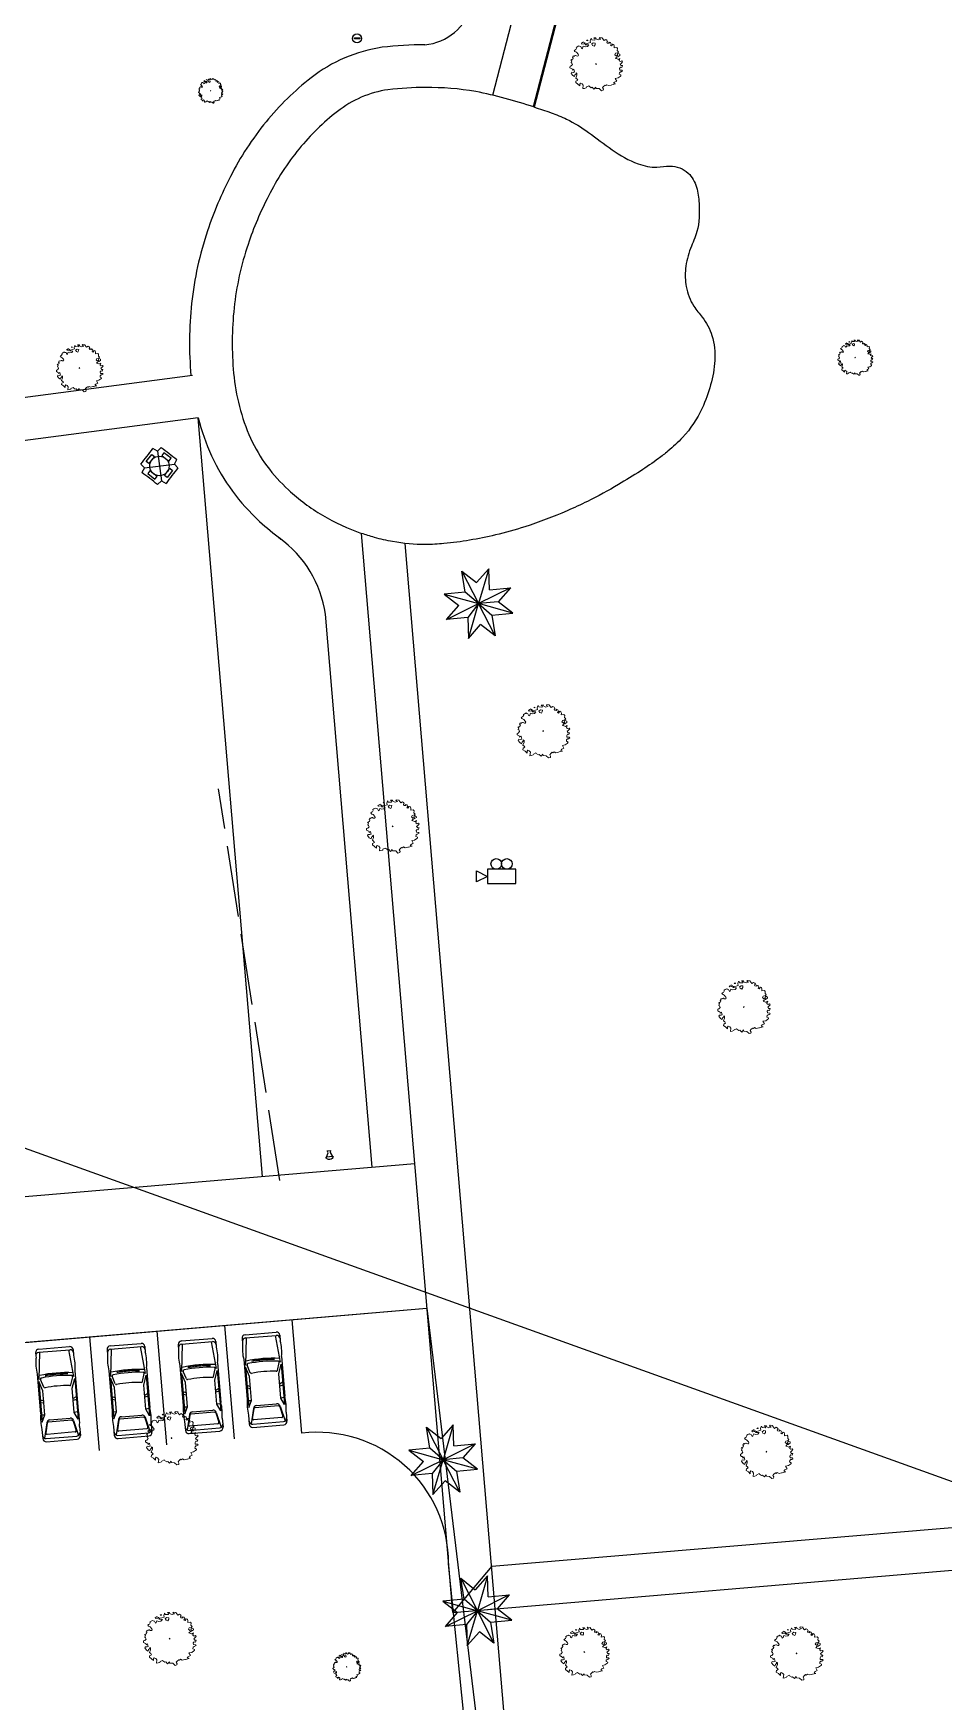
# Model space of a CAD drawing. Extents: x 2080 to 102394, y 2071 to 93424.
# Drawn here: x 82233 to 83767, y 76766 to 79577 of the extents above; entities that cross this region are included whole.
import ezdxf

# ---------------------------------------------------------------- set-up
doc = ezdxf.new("R2010")
doc.units = 0
doc.header["$LTSCALE"] = 20
doc.header["$MEASUREMENT"] = 0
doc.linetypes.add('ACAD_ISO02W100', pattern=[15, 12, -3])
for name, color, linetype, lineweight in [('camera', 11, 'Continuous', 13), ('fence', 13, 'FENCELINE2', 40), ('Mango tree', 96, 'Continuous', 5), ('sappotta', 114, 'Continuous', 5)]:
    doc.layers.add(name, color=color, linetype=linetype, lineweight=lineweight)
doc.layers.add('correct', color=230, linetype='Continuous', plot=False)
doc.layers.add('patta duplicate', color=230, linetype='Continuous', plot=False)
for name, color, linetype in [('ELEC', 11, 'Continuous'), ('proposed tree', 3, 'Continuous'), ('VEHICLES', 6, 'Continuous')]:
    doc.layers.add(name, color=color, linetype=linetype)
doc.linetypes.add('FENCELINE2', pattern='A,0.25,-0.1,[132,ltypeshp.shx,S=0.1,R=0,X=-0.1,Y=0],-0.1,1', length=1.45)

# ---------------------------------------------------------------- blocks, each defined once
blk = doc.blocks.new('NEEM')
at = {"layer": 'sappotta', "linetype": 'Continuous'}
for p, q in [((-0.783, 0.757), (-0.83, 0.729)), ((-0.83, 0.729), (-0.826, 0.714)), ((-0.826, 0.714), (-0.818, 0.692)), ((-0.749, 0.774), (-0.783, 0.757)), ((-0.717, 0.789), (-0.749, 0.774)), ((-0.689, 0.772), (-0.717, 0.789)), ((-0.638, 0.758), (-0.689, 0.772)), ((-0.598, 0.672), (-0.638, 0.758)), ((-0.517, 0.963), (-0.614, 0.901)), ((-0.614, 0.901), (-0.589, 0.87)), ((-0.589, 0.87), (-0.494, 0.884)), ((-0.533, 0.776), (-0.562, 0.699)), ((-0.452, 0.75), (-0.533, 0.776)), ((-0.521, 0.945), (-0.521, 0.945)), ((-0.449, 0.913), (-0.521, 0.945)), ((-0.494, 0.884), (-0.449, 0.913)), ((-0.415, 0.884), (-0.459, 0.839)), ((-0.459, 0.839), (-0.303, 0.837)), ((-0.361, 0.762), (-0.452, 0.75)), ((-0.32, 0.906), (-0.415, 0.884)), ((-0.359, 1.043), (-0.396, 1.016)), ((-0.396, 1.016), (-0.345, 1.011)), ((-0.303, 0.837), (-0.361, 0.762)), ((-0.345, 1.011), (-0.34, 1.039)), ((-0.23, 0.935), (-0.32, 0.906)), ((-0.213, 1.092), (-0.242, 1.007)), ((-0.242, 1.007), (-0.23, 0.935)), ((-0.191, 1.099), (-0.213, 1.092)), ((-0.177, 1.048), (-0.191, 1.099)), ((-0.043, 1.039), (-0.177, 1.048)), ((-0.108, 0.922), (-0.177, 0.872)), ((-0.177, 0.872), (-0.139, 0.809)), ((-0.139, 0.809), (-0.067, 0.78)), ((-0.027, 0.908), (-0.108, 0.922)), ((0.003, 1.132), (-0.083, 1.127)), ((-0.083, 1.127), (-0.023, 1.083)), ((-0.067, 0.78), (-0.034, 0.839)), ((-0.023, 1.083), (-0.043, 1.039)), ((-0.034, 0.839), (-0.027, 0.908)), ((0.03, 1.077), (0.003, 1.132)), ((0.114, 1.043), (0.03, 1.077)), ((0.216, 1.072), (0.114, 1.043)), ((0.162, 1.144), (0.142, 1.112)), ((0.142, 1.112), (0.216, 1.072)), ((0.283, 1.13), (0.162, 1.144)), ((0.267, 1.123), (0.283, 1.13)), ((0.351, 1.016), (0.267, 1.123)), ((0.421, 1.063), (0.351, 1.016)), ((0.473, 1.03), (0.421, 1.063)), ((0.472, 0.942), (0.501, 0.982)), ((0.483, 0.908), (0.472, 0.942)), ((0.501, 0.982), (0.473, 1.03)), ((0.581, 0.9), (0.483, 0.908)), ((0.551, 0.95), (0.581, 0.9)), ((0.627, 0.928), (0.551, 0.95)), ((0.616, 0.806), (0.654, 0.87)), ((0.66, 0.788), (0.616, 0.806)), ((0.654, 0.87), (0.627, 0.928)), ((0.715, 0.86), (0.66, 0.788)), ((0.762, 0.844), (0.715, 0.86)), ((0.783, 0.779), (0.762, 0.844)), ((0.776, 0.704), (0.783, 0.779)), ((0.888, 0.723), (0.776, 0.704)), ((0.924, 0.679), (0.888, 0.723)), ((-1.023, 0.208), (-1.062, 0.182)), ((-1.062, 0.182), (-1.02, 0.162)), ((-1.02, 0.162), (-1.049, 0.084)), ((-1.049, 0.084), (-1.017, 0.059)), ((-0.978, 0.229), (-1.023, 0.208)), ((-1.017, 0.059), (-0.991, -0.002)), ((-0.96, 0.366), (-0.994, 0.31)), ((-0.994, 0.31), (-0.961, 0.275)), ((-0.961, 0.275), (-0.978, 0.229)), ((-0.935, 0.345), (-0.96, 0.366)), ((-0.908, 0.372), (-0.935, 0.345)), ((-0.892, 0.613), (-0.923, 0.594)), ((-0.923, 0.594), (-0.895, 0.555)), ((-0.87, 0.389), (-0.908, 0.372)), ((-0.895, 0.555), (-0.868, 0.54)), ((-0.85, 0.638), (-0.892, 0.613)), ((-0.846, 0.386), (-0.87, 0.389)), ((-0.868, 0.54), (-0.818, 0.517)), ((-0.818, 0.692), (-0.85, 0.638)), ((-0.821, 0.367), (-0.846, 0.386)), ((-0.788, 0.359), (-0.821, 0.367)), ((-0.818, 0.517), (-0.752, 0.44)), ((-0.757, 0.361), (-0.788, 0.359)), ((-0.735, 0.394), (-0.757, 0.361)), ((-0.752, 0.44), (-0.735, 0.394)), ((-0.562, 0.699), (-0.598, 0.672)), ((0.02, 0.041), (-0.009, 0.024)), ((-0.009, 0.024), (0, 0)), ((0, 0), (0.014, 0.011)), ((0.014, 0.011), (0.027, 0.031)), ((0.804, 0.415), (0.84, 0.475)), ((0.86, 0.367), (0.804, 0.415)), ((0.829, 0.259), (0.888, 0.326)), ((0.838, 0.262), (0.829, 0.259)), ((0.931, 0.228), (0.838, 0.262)), ((0.84, 0.475), (0.934, 0.5)), ((0.933, 0.378), (0.86, 0.367)), ((0.888, 0.326), (0.93, 0.332)), ((0.917, 0.437), (0.904, 0.404)), ((0.904, 0.404), (0.933, 0.378)), ((0.913, 0.591), (0.924, 0.679)), ((0.964, 0.541), (0.913, 0.591)), ((0.942, 0.471), (0.917, 0.437)), ((0.93, 0.332), (1.018, 0.389)), ((0.962, 0.217), (0.931, 0.228)), ((0.934, 0.5), (0.964, 0.541)), ((1.014, 0.439), (0.942, 0.471)), ((1.025, 0.259), (0.962, 0.217)), ((0.996, 0.16), (1.025, 0.259)), ((1.046, 0.129), (0.996, 0.16)), ((1.018, 0.389), (1.014, 0.439)), ((1.029, 0.011), (1.074, 0.049)), ((1.074, -0.047), (1.029, 0.011)), ((1.109, 0.149), (1.046, 0.129)), ((1.074, 0.049), (1.137, 0.114)), ((1.137, 0.114), (1.109, 0.149)), ((-1.097, -0.077), (-1.098, -0.14)), ((-1.098, -0.14), (-1.044, -0.173)), ((-1.048, -0.062), (-1.097, -0.077)), ((-1.025, -0.325), (-1.052, -0.378)), ((-1.052, -0.378), (-0.982, -0.471)), ((-0.991, -0.002), (-1.048, -0.062)), ((-1.044, -0.173), (-1.007, -0.185)), ((-0.953, -0.336), (-1.025, -0.325)), ((-1.007, -0.185), (-0.992, -0.244)), ((-0.992, -0.244), (-0.937, -0.198)), ((-0.982, -0.471), (-0.91, -0.516)), ((-0.902, -0.318), (-0.953, -0.336)), ((-0.937, -0.198), (-0.93, -0.213)), ((-0.93, -0.213), (-0.902, -0.318)), ((-0.91, -0.516), (-0.888, -0.446)), ((-0.888, -0.446), (-0.848, -0.411)), ((-0.803, -0.452), (-0.853, -0.576)), ((-0.853, -0.576), (-0.797, -0.619)), ((-0.848, -0.411), (-0.837, -0.355)), ((-0.766, -0.668), (-0.844, -0.71)), ((-0.837, -0.355), (-0.803, -0.383)), ((-0.803, -0.383), (-0.803, -0.452)), ((-0.797, -0.619), (-0.766, -0.668)), ((0.797, -0.747), (0.887, -0.704)), ((0.826, -0.591), (0.943, -0.565)), ((0.887, -0.704), (0.826, -0.591)), ((0.943, -0.565), (1.032, -0.503)), ((0.992, -0.411), (1.004, -0.349)), ((1.066, -0.443), (0.992, -0.411)), ((1.004, -0.349), (1.045, -0.311)), ((1.007, -0.166), (1.046, -0.114)), ((1.016, -0.234), (1.007, -0.166)), ((1.11, -0.243), (1.016, -0.234)), ((1.032, -0.503), (1.061, -0.484)), ((1.045, -0.311), (1.083, -0.306)), ((1.046, -0.114), (1.1, -0.129)), ((1.061, -0.484), (1.066, -0.443)), ((1.129, -0.047), (1.074, -0.047)), ((1.083, -0.306), (1.137, -0.273)), ((1.1, -0.129), (1.129, -0.047)), ((1.137, -0.273), (1.11, -0.243)), ((-0.844, -0.71), (-0.852, -0.77)), ((-0.852, -0.77), (-0.758, -0.838)), ((-0.758, -0.838), (-0.675, -0.912)), ((-0.676, -0.836), (-0.649, -0.791)), ((-0.675, -0.912), (-0.676, -0.836)), ((-0.649, -0.791), (-0.582, -0.82)), ((-0.582, -0.82), (-0.534, -0.881)), ((-0.534, -0.881), (-0.554, -1.025)), ((-0.554, -1.025), (-0.486, -1.015)), ((-0.486, -1.015), (-0.413, -0.988)), ((-0.413, -0.988), (-0.401, -0.955)), ((-0.401, -0.955), (-0.302, -0.907)), ((-0.302, -0.907), (-0.286, -0.926)), ((-0.286, -0.926), (-0.197, -0.986)), ((-0.197, -0.986), (-0.157, -0.969)), ((-0.157, -0.969), (-0.078, -1.049)), ((-0.078, -1.049), (-0.006, -0.96)), ((-0.006, -0.96), (0.006, -1.017)), ((0.006, -1.017), (0.139, -1.026)), ((0.139, -1.026), (0.236, -1.115)), ((0.236, -1.115), (0.314, -1.096)), ((0.287, -0.982), (0.327, -0.932)), ((0.324, -1.046), (0.287, -0.982)), ((0.314, -1.096), (0.324, -1.046)), ((0.327, -0.932), (0.391, -0.879)), ((0.391, -0.879), (0.423, -0.897)), ((0.423, -0.897), (0.47, -0.86)), ((0.47, -0.86), (0.543, -0.896)), ((0.543, -0.896), (0.652, -0.871)), ((0.652, -0.871), (0.68, -0.867)), ((0.68, -0.867), (0.834, -0.828)), ((0.751, -0.797), (0.797, -0.747)), ((0.834, -0.828), (0.751, -0.797))]:
    blk.add_line(p, q, dxfattribs=at)
blk = doc.blocks.new('V1')
at = {"linetype": 'Continuous'}
for p, q in [((0.328, 0.188), (0.035, 0.158)), ((0.037, 0.204), (0.096, 0.204)), ((0.267, 0.204), (0.697, 0.204)), ((0.452, 0.159), (0.349, 0.194)), ((0.349, 0.194), (0.788, 0.194)), ((0.546, 0.194), (0.563, 0.159)), ((0.575, 0.194), (0.584, 0.159)), ((0.71, 0.194), (0.714, 0.159)), ((0.788, 0.194), (0.714, 0.159)), ((0.8, 0.145), (0.964, 0.185)), ((0.869, 0.204), (0.967, 0.204)), ((0, -0.167), (0, 0.167)), ((0.035, -0.167), (0.035, 0.167)), ((0.277, 0.039), (0.292, 0.039)), ((0.277, 0.026), (0.291, 0.026)), ((0.277, 0.013), (0.291, 0.013)), ((0.277, 0), (0.291, 0)), ((0.278, 0.066), (0.293, 0.065)), ((0.278, 0.053), (0.292, 0.052)), ((0.279, 0.079), (0.293, 0.078)), ((0.28, 0.092), (0.294, 0.091)), ((0.281, 0.105), (0.295, 0.104)), ((0.282, 0.118), (0.296, 0.117)), ((0.413, 0.147), (0.329, 0.174)), ((0.714, 0.159), (0.452, 0.159)), ((0.772, -0.109), (0.772, 0.109)), ((0.796, 0.127), (0.796, -0.129)), ((0.806, 0.139), (0.909, 0.164)), ((0.925, 0.152), (0.925, -0.154)), ((0.97, -0.167), (0.97, 0.167)), ((1.004, -0.167), (1.004, 0.167)), ((0.328, -0.188), (0.035, -0.158)), ((0.277, -0.013), (0.291, -0.013)), ((0.277, -0.026), (0.291, -0.026)), ((0.277, -0.039), (0.292, -0.039)), ((0.278, -0.053), (0.292, -0.052)), ((0.278, -0.066), (0.293, -0.065)), ((0.279, -0.079), (0.293, -0.078)), ((0.28, -0.092), (0.294, -0.091)), ((0.281, -0.105), (0.295, -0.104)), ((0.282, -0.118), (0.296, -0.117)), ((0.413, -0.147), (0.329, -0.174)), ((0.452, -0.159), (0.349, -0.194)), ((0.714, -0.159), (0.452, -0.159)), ((0.546, -0.194), (0.563, -0.159)), ((0.575, -0.194), (0.584, -0.159)), ((0.71, -0.194), (0.714, -0.159)), ((0.788, -0.194), (0.714, -0.159)), ((0.8, -0.145), (0.964, -0.185)), ((0.806, -0.141), (0.909, -0.166)), ((0.037, -0.204), (0.096, -0.204)), ((0.267, -0.204), (0.697, -0.204)), ((0.349, -0.194), (0.788, -0.194)), ((0.869, -0.204), (0.967, -0.204))]:
    blk.add_line(p, q, dxfattribs=at)
for centre, radius, start, end in [((0.037, 0.167), 0.0369, 90.0171, 179.9829), ((0.072, 0.167), 0.0369, 90.0171, 179.9829), ((0.182, -0.267), 0.479, 79.7616, 100.2384), ((1.634, 0), 1.361, 172.3671, 187.6329), ((0.783, -0.378), 0.588, 81.6216, 98.3784), ((0.933, 0.167), 0.0369, 0.0171, 89.9828), ((0.967, 0.167), 0.0369, 359.9176, 90.0825), ((1.649, 0), 1.345, 173.0262, 186.9738), ((0.326, 0.162), 0.0123, 71.8301, 173.1644), ((0.409, 0.135), 0.0124, 354.0256, 71.8945), ((1.641, 0), 1.227, 173.7528, 186.2472), ((0.809, 0.109), 0.0369, 103.6822, 179.9556), ((0.809, 0.127), 0.0123, 103.7393, 180.0891), ((0.912, 0.152), 0.0123, 0.0891, 103.6339), ((0.037, -0.167), 0.0369, 180.0171, 269.9829), ((0.072, -0.167), 0.0369, 180.0171, 269.9829), ((0.326, -0.162), 0.0123, 186.8356, 288.1699), ((0.409, -0.135), 0.0124, 288.1055, 5.9744), ((0.809, -0.109), 0.0369, 180.0444, 256.3177), ((0.809, -0.129), 0.0123, 179.911, 256.2607), ((0.912, -0.154), 0.0123, 256.3661, 359.9108), ((0.933, -0.167), 0.0369, 270.0172, 359.9829), ((0.967, -0.167), 0.0369, 269.9174, 0.0824), ((0.182, 0.267), 0.479, 259.7616, 280.2384), ((0.783, 0.378), 0.588, 261.6216, 278.3784)]:
    blk.add_arc(centre, radius, start, end, dxfattribs=at)
blk = doc.blocks.new('A$C00DB4384')
at = {"color": 3}
for p, q in [((17.1, 58.8), (-3.4, 35.4)), ((17.1, 58.8), (0, 0)), ((18.3, 23.2), (17.1, 58.8)), ((-28, 54.5), (0, 0)), ((-28, 54.5), (-3.4, 35.4)), ((-22.4, 19.3), (-28, 54.5)), ((-22.4, 19.3), (-57.9, 15.9)), ((-57.9, 15.9), (-33.3, -3.2)), ((-57.9, 15.9), (0, 0)), ((-53.8, -26.6), (0, 0)), ((0, 0), (-22.4, 19.3)), ((0, 0), (-18.3, -23.2)), ((-17.1, -58.8), (0, 0)), ((53.8, 26.6), (0, 0)), ((33.3, 3.2), (0, 0)), ((57.9, -15.9), (0, 0)), ((0, 0), (22.4, -19.3)), ((28, -54.5), (0, 0)), ((18.3, 23.2), (53.8, 26.6)), ((53.8, 26.6), (33.3, 3.2)), ((57.9, -15.9), (33.3, 3.2)), ((-53.8, -26.6), (-33.3, -3.2)), ((-18.3, -23.2), (-53.8, -26.6)), ((-18.3, -23.2), (-17.1, -58.8)), ((22.4, -19.3), (57.9, -15.9)), ((22.4, -19.3), (28, -54.5)), ((-17.1, -58.8), (3.4, -35.4)), ((28, -54.5), (3.4, -35.4))]:
    blk.add_line(p, q, dxfattribs=at)
blk = doc.blocks.new('A$C2E3D03D7')
at = {"layer": 'ELEC', "linetype": 'Continuous', "ltscale": 0.5}
for p, q in [((30.6, 56), (23.4, 61.2)), ((30.6, 56), (37.8, 61.2)), ((5.2, 30.6), (0, 37.8)), ((5.2, 30.6), (0, 23.4)), ((5.2, 30.6), (56, 30.6)), ((30.6, 56), (30.6, 5.2)), ((56, 30.6), (61.2, 37.8)), ((56, 30.6), (61.2, 23.4)), ((30.6, 5.2), (23.4, 0)), ((30.6, 5.2), (37.8, 0))]:
    blk.add_line(p, q, dxfattribs=at)
for points in [[(9.5, 40.9), (20.3, 51.7), (24.4, 47.6), (13.6, 36.8)], [(51.7, 40.9), (40.9, 51.7), (36.8, 47.6), (47.6, 36.8)], [(9.5, 20.3), (20.3, 9.5), (24.4, 13.6), (13.6, 24.4)], [(51.7, 20.3), (40.9, 9.5), (36.8, 13.6), (47.6, 24.4)]]:
    blk.add_lwpolyline(points, close=True, dxfattribs=at)
blk.add_circle((30.6, 30.6), 16.4, dxfattribs=at)
for centre, start, end in [((-373.6, 434.8), 313.2624, 316.7376), ((434.8, 434.8), 223.2624, 226.7376), ((-373.6, -373.6), 43.2624, 46.7376), ((434.8, -373.6), 133.2624, 136.7376)]:
    blk.add_arc(centre, 545.1, start, end, dxfattribs=at)
blk = doc.blocks.new('A$C16A84746')
at = {"layer": 'ELEC'}
blk.add_lwpolyline([(15, 44), (62, 44), (62, 33), (15, 33)], close=True, dxfattribs=at)
blk.add_circle((38, 38), 38.5, dxfattribs=at)
blk = doc.blocks.new('FOCUSLGT')
for points in [[(-4.3, 0), (4.3, 0), (1.5, 5.9)], [(-1.4, 5.9), (-4.3, 0)], [(1.5, 5.9), (2.4, 8.7), (-2.4, 8.7), (-1.4, 5.9)]]:
    blk.add_lwpolyline(points)
blk = doc.blocks.new('A$C085F24DD')
at = {"layer": 'ELEC', "linetype": 'Continuous', "ltscale": 0.5}
blk.add_arc((32, 34), 33.5, 197.1091, 342.8909, dxfattribs=at)
at = {"layer": 'ELEC', "xscale": 6, "yscale": 6, "zscale": 6}
blk.add_blockref('FOCUSLGT', (32, 24), dxfattribs=at)
blk = doc.blocks.new('A$C22A82026')
at = {"layer": 'ELEC', "ltscale": 0.5}
blk.add_lwpolyline([(-10.2, -0.3), (-19.2, -4.8), (-19.2, 4.2), (-10.2, -0.3)], dxfattribs=at)
blk.add_lwpolyline([(-10.2, 5.7), (-10.2, -6.3), (13.8, -6.3), (13.8, 5.7)], close=True, dxfattribs=at)
blk = doc.blocks.new('A$C265A360F')
at = {"layer": 'ELEC', "ltscale": 0.5}
for centre in [(33.1, 20.9), (50.9, 20.9)]:
    blk.add_circle(centre, 8.94, dxfattribs=at)
at = {"layer": 'ELEC', "ltscale": 0.5, "xscale": 2, "yscale": 2, "zscale": 2}
blk.add_blockref('A$C22A82026', (38.4, 0.6), dxfattribs=at)

msp = doc.modelspace()

# ---------------------------------------------------------------- linework, layer by layer
at = {"linetype": 'Continuous', "ltscale": 0.5}
for p, q in [((83007.654, 79472.58), (83244.967, 80388.536)), ((82501.725, 79000.625), (81781.448, 78905.939)), ((82511.109, 78929.239), (81801.46, 78835.95)), ((82619.308, 77651.032), (82511.109, 78929.239)), ((82804.247, 77666.687), (82725.385, 78598.335)), ((81961.262, 77595.33), (82875.991, 77672.76)), ((82101.43, 77361.567), (82896.635, 77428.88)), ((82685.642, 77218.333), (82669.447, 77409.649)), ((82344.812, 77189.482), (82328.617, 77380.798)), ((82458.406, 77199.098), (82442.211, 77390.413)), ((82572.048, 77208.717), (82555.854, 77400.033)), ((83004.074, 76301.917), (82933.073, 76998.419)), ((83055.845, 76401.667), (83011.764, 76922.413))]:
    msp.add_line(p, q, dxfattribs=at)
at = {"color": 2, "linetype": 'Continuous', "ltscale": 0.5}
for p, q in [((82940.021, 76916.34), (82786.118, 78734.48)), ((83011.764, 76922.413), (82859.804, 78717.599)), ((83005.691, 76994.157), (83917.433, 77071.334)), ((82940.021, 76916.34), (83918.257, 76999.147)), ((83005.691, 76994.157), (82940.021, 76916.34))]:
    msp.add_line(p, q, dxfattribs=at)
at = {"color": 4, "linetype": 'ACAD_ISO02W100', "ltscale": 0.5}
msp.add_line((82648.631, 77644.297), (82545.334, 78303.831), dxfattribs=at)
at = {"linetype": 'Continuous', "ltscale": 0.5}
for points in [[(82893.018, 79557.655, 0.0299927), (82821.362, 79553.353, 0.1301128), (82701.415, 79502.071, 0.05516755), (82625.474, 79427.988, 0.05451555), (82565.477, 79335.579, 0.03795525), (82526.808, 79244.366, 0.05463983), (82499.963, 79121.979, 0.04901851), (82498.892, 79000.252)], [(83076.918, 79452.849, 0.02947693), (82978.836, 79478.981, 0.04282898), (82894.379, 79485.653, 0.03018457), (82830.927, 79481.984, 0.12891063), (82745.718, 79445.315, 0.05510654), (82681.179, 79382.37, 0.05466169), (82629.611, 79302.852, 0.03811031), (82595.037, 79221.369, 0.05463983), (82571.553, 79114.307, 0.05006072), (82570.815, 79004.384, 0.08138134), (82599.172, 78894.665, 0.09930867), (82663.374, 78807.704, 0.05418503), (82720.492, 78764.916, 0.05024338), (82786.118, 78734.48, 4.00399806)], [(82511.109, 78929.239, 0.04041839), (82533.619, 78864.877, 0.09953098), (82614.607, 78754.732, 0.02906416), (82650.589, 78724.925, 0.02906416)]]:
    msp.add_lwpolyline(points, format="xyb", dxfattribs=at)
for centre, radius, start, end in [((82884.27, 79648.934), 91.697, 275.473963, 344.085795), ((82534.09, 78570.7), 193.28, 8.220015, 53.958139), ((82712.22, 76999.085), 220.853, 359.827421, 96.911932)]:
    msp.add_arc(centre, radius, start, end, dxfattribs=at)
msp.add_spline([(83076.918, 79452.849), (83105.649, 79443.201), (83132.014, 79432.309), (83168.786, 79410.116), (83208.468, 79380.786), (83252.388, 79357.153), (83284.163, 79351.536), (83305.897, 79353.243), (83336.85, 79341.449), (83350.874, 79317.784), (83355.033, 79290.488), (83351.638, 79242.916), (83340.728, 79214.56), (83332.338, 79180.498), (83333.507, 79150.238), (83346.495, 79117.164), (83360.429, 79098.881), (83376.828, 79067.673), (83381.699, 79025.788), (83374.533, 78984.614), (83360.313, 78945.315), (83327.481, 78896.217), (83302.556, 78872.978), (83286.682, 78860.42), (83256.248, 78839.468), (83219.245, 78816.589), (83166.9, 78788.312), (83132.866, 78772.542), (83061.425, 78745.563), (83012.13, 78731.769), (82968.484, 78722.955), (82925.193, 78717.23), (82894.273, 78715.716), (82838.74, 78720.628), (82808.315, 78727.574), (82786.118, 78734.48)], degree=3, dxfattribs=at)
at = {"layer": 'correct', "ltscale": 0.5}
msp.add_lwpolyline([(78546.628, 75126.955), (78535.589, 75359.93), (78128.239, 75334.577), (78072.686, 76496.873), (78530.858, 76525.39), (78521.639, 76693.141), (78693.376, 76703.83), (78681.449, 76895.459), (78825.977, 76904.454), (78810.875, 77083.026), (81177.782, 77283.381), (81191.931, 77116.231), (81194.245, 77092.088), (82117.624, 77170.251), (82101.43, 77361.567), (82896.635, 77428.88), (83144.463, 75373.769), (79105.882, 75021.367), (79078.222, 75064.374), (79074.638, 75152.192), (78546.628, 75126.955)], dxfattribs=at)
at = {"layer": 'fence', "linetype": 'Continuous', "ltscale": 0.5}
msp.add_line((83076.918, 79452.849), (83314.926, 80371.463), dxfattribs=at)
at = {"layer": 'patta duplicate', "ltscale": 0.5}
msp.add_lwpolyline([(88450.657, 84067.151), (84127.797, 82684.315), (83540.963, 80377.169), (84337.551, 80292.694), (84338.201, 79890.512), (77189.571, 82827.244), (75365.053, 80162.878), (84737.949, 76793.335), (86791.228, 77204.942), (89065.024, 78174.595), (89006.283, 79510.343), (88948.024, 81170.116), (88450.657, 84067.151)], dxfattribs=at)

# ---------------------------------------------------------------- block references
at = {"layer": 'camera', "ltscale": 0.5}
msp.add_blockref('A$C265A360F', (82980.34, 78156.651), dxfattribs=at)
at = {"layer": 'ELEC', "linetype": 'Continuous', "ltscale": 0.5, "xscale": 0.1943999999930384, "yscale": 0.1943999999930384, "zscale": 0.1944}
msp.add_blockref('A$C16A84746', (82771.335, 79561.004), dxfattribs=at)
at = {"layer": 'ELEC', "linetype": 'Continuous', "ltscale": 0.5, "rotation": 7.489029090837994}
msp.add_blockref('A$C2E3D03D7', (82419.386, 78813.71), dxfattribs=at)
at = {"layer": 'ELEC', "linetype": 'Continuous', "ltscale": 0.5, "xscale": -0.2000000000110848, "yscale": 0.1999999999970896, "zscale": 0.2, "rotation": 6.04676503093888}
msp.add_blockref('A$C085F24DD', (82739.249, 77680.008), dxfattribs=at)
at = {"layer": 'Mango tree', "linetype": 'Continuous'}
for p, xscale, yscale, zscale in [((83181.174, 79524.441), 39.67372591263847, 39.67372591268213, 39.67372591241367), ((82531.828, 79479.695), 18.43797829546384, 18.43797829547839, 18.43797829535022), ((82310.746, 79012.293), 35.14968058308295, 35.14968058311206, 35.14968058287918), ((83617.987, 79030.124), 26.32959609795944, 26.32959609798854, 26.32959609780853), ((83092.131, 78400.555), 39.67372591263847, 39.67372591268213, 39.67372591241367), ((82838.392, 78240.203), 39.67372591263847, 39.67372591268213, 39.67372591241367), ((83430.099, 77935.872), 39.67372591263847, 39.67372591268213, 39.67372591241367), ((82465.864, 77209.364), 39.67372591263847, 39.67372591268213, 39.67372591241367), ((83468.305, 77186.335), 39.67372591263847, 39.67372591268213, 39.67372591241367), ((82462.688, 76871.585), 39.67372591263847, 39.67372591268213, 39.67372591241367), ((83161.533, 76848.934), 37.15078820756753, 37.15078820761119, 37.15078820735857), ((83519.091, 76846.619), 39.67372591263847, 39.67372591268213, 39.67372591241367), ((82761.057, 76824.388), 21.14050131307158, 21.14050131310069, 21.14050131294886)]:
    msp.add_blockref('NEEM', p, dxfattribs=dict(at, xscale=xscale, yscale=yscale, zscale=zscale))
at = {"layer": 'proposed tree', "linetype": 'Continuous', "ltscale": 0.5}
for p in [(82983.514, 78616.144), (82923.788, 77173.858), (82981.498, 76919.433)]:
    msp.add_blockref('A$C00DB4384', p, dxfattribs=at)
at = {"layer": 'VEHICLES', "xscale": 156.0000000000092, "yscale": 155.9999999999854, "zscale": 156, "rotation": 274.77291993203}
for p in [(82508.631, 77376.029), (82616.317, 77386.528), (82268.235, 77362.313), (82388.903, 77367.684)]:
    msp.add_blockref('V1', p, dxfattribs=at)

doc.saveas('drawing.dxf')
